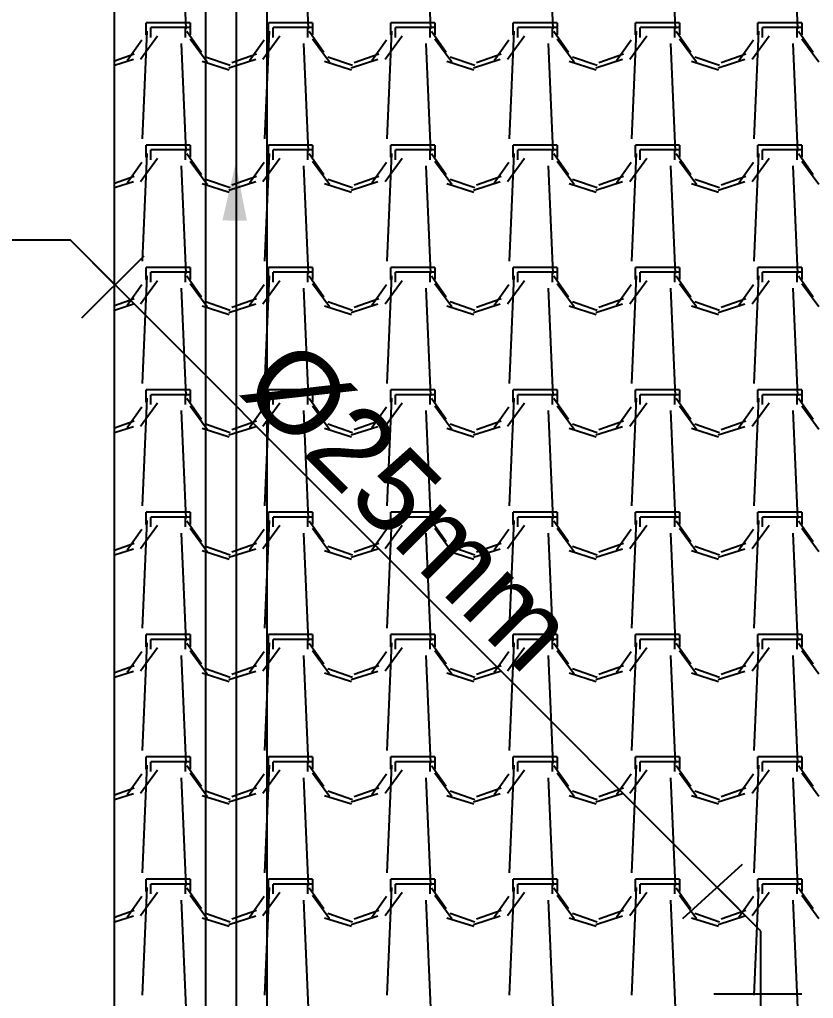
# Model space of a CAD drawing. Header units: millimetres. Extents: x 3923 to 4007, y 744 to 863.
# Drawn here: x 3932.174 to 3933.809, y 847.816 to 849.832 of the extents above; entities that cross this region are included whole.
import ezdxf
from ezdxf.enums import TextEntityAlignment as Align

# ---------------------------------------------------------------- set-up
doc = ezdxf.new("R2010")
doc.units = ezdxf.units.MM
for name, color, linetype in [('-HIDRO', 8, 'Continuous'), ('AF', 5, 'Continuous'), ('CONEXÃO_HIDRÁULICA', 2, 'Continuous'), ('Esgoto', 5, 'Continuous'), ('TEXTO', 3, 'Continuous'), ('TigreCad', 3, 'Continuous'), ('TUBULAÇÃO_ESGOTO', 5, 'Continuous')]:
    doc.layers.add(name, color=color, linetype=linetype)
doc.styles.get("Standard").update_dxf_attribs({"font": 'arial.ttf'})

msp = doc.modelspace()

# ---------------------------------------------------------------- linework, layer by layer
at = {"layer": '-HIDRO', "linetype": 'Continuous'}
for p, q in [((3932.5063, 850.0346), (3932.5163, 849.8128)), ((3932.7583, 850.0346), (3932.7683, 849.8128)), ((3933.0103, 850.0346), (3933.0203, 849.8128)), ((3933.2623, 850.0346), (3933.2723, 849.8128)), ((3933.5143, 850.0346), (3933.5243, 849.8128)), ((3933.7663, 850.0346), (3933.7764, 849.8128)), ((3932.5148, 849.8256), (3932.4342, 849.8256)), ((3932.4342, 849.8004), (3932.4342, 849.8256)), ((3932.5148, 849.8155), (3932.4442, 849.8155)), ((3932.4442, 849.7953), (3932.4442, 849.8155)), ((3932.5249, 849.8256), (3932.5148, 849.8256)), ((3932.5148, 849.8155), (3932.5148, 849.7953)), ((3932.5249, 849.8155), (3932.5148, 849.8155)), ((3932.5249, 849.8256), (3932.5249, 849.8004)), ((3932.7668, 849.8256), (3932.6862, 849.8256)), ((3932.6862, 849.8004), (3932.6862, 849.8256)), ((3932.7668, 849.8155), (3932.6962, 849.8155)), ((3932.6962, 849.7953), (3932.6962, 849.8155)), ((3932.7769, 849.8256), (3932.7668, 849.8256)), ((3932.7668, 849.8155), (3932.7668, 849.7953)), ((3932.7769, 849.8155), (3932.7668, 849.8155)), ((3932.7769, 849.8256), (3932.7769, 849.8004)), ((3933.0188, 849.8256), (3932.9382, 849.8256)), ((3932.9382, 849.8004), (3932.9382, 849.8256)), ((3933.0188, 849.8155), (3932.9482, 849.8155)), ((3932.9482, 849.7953), (3932.9482, 849.8155)), ((3933.0289, 849.8256), (3933.0188, 849.8256)), ((3933.0188, 849.8155), (3933.0188, 849.7953)), ((3933.0289, 849.8155), (3933.0188, 849.8155)), ((3933.0289, 849.8256), (3933.0289, 849.8004)), ((3933.2708, 849.8256), (3933.1902, 849.8256)), ((3933.1902, 849.8004), (3933.1902, 849.8256)), ((3933.2708, 849.8155), (3933.2002, 849.8155)), ((3933.2002, 849.7953), (3933.2002, 849.8155)), ((3933.2809, 849.8256), (3933.2708, 849.8256)), ((3933.2708, 849.8155), (3933.2708, 849.7953)), ((3933.2809, 849.8155), (3933.2708, 849.8155)), ((3933.2809, 849.8256), (3933.2809, 849.8004)), ((3933.5228, 849.8256), (3933.4422, 849.8256)), ((3933.4422, 849.8004), (3933.4422, 849.8256)), ((3933.5228, 849.8155), (3933.4522, 849.8155)), ((3933.4522, 849.7953), (3933.4522, 849.8155)), ((3933.5329, 849.8256), (3933.5228, 849.8256)), ((3933.5228, 849.8155), (3933.5228, 849.7953)), ((3933.5329, 849.8155), (3933.5228, 849.8155)), ((3933.5329, 849.8256), (3933.5329, 849.8004)), ((3933.7748, 849.8256), (3933.6942, 849.8256)), ((3933.6942, 849.8004), (3933.6942, 849.8256)), ((3933.7748, 849.8155), (3933.7042, 849.8155)), ((3933.7042, 849.7953), (3933.7042, 849.8155)), ((3933.7849, 849.8256), (3933.7748, 849.8256)), ((3933.7748, 849.8155), (3933.7748, 849.7953)), ((3933.7849, 849.8155), (3933.7748, 849.8155)), ((3933.7849, 849.8256), (3933.7849, 849.8004)), ((3932.4224, 849.7507), (3932.4577, 849.7986)), ((3932.4358, 849.8083), (3932.4258, 849.5866)), ((3932.5179, 849.808), (3932.5481, 849.7652)), ((3932.5248, 849.7926), (3932.5601, 849.7448)), ((3932.6744, 849.7507), (3932.7097, 849.7986)), ((3932.6878, 849.8083), (3932.6778, 849.5866)), ((3932.7699, 849.808), (3932.8001, 849.7652)), ((3932.7768, 849.7926), (3932.8121, 849.7448)), ((3932.9264, 849.7507), (3932.9617, 849.7986)), ((3932.9399, 849.8083), (3932.9298, 849.5865)), ((3933.0219, 849.808), (3933.0521, 849.7652)), ((3933.0288, 849.7926), (3933.0641, 849.7448)), ((3933.1784, 849.7507), (3933.2137, 849.7986)), ((3933.1919, 849.8083), (3933.1818, 849.5865)), ((3933.2739, 849.808), (3933.3041, 849.7652)), ((3933.2808, 849.7926), (3933.3161, 849.7448)), ((3933.4304, 849.7507), (3933.4656, 849.7986)), ((3933.4439, 849.8083), (3933.4338, 849.5865)), ((3933.5259, 849.808), (3933.5562, 849.7652)), ((3933.5328, 849.7926), (3933.5681, 849.7448)), ((3933.6824, 849.7507), (3933.7176, 849.7986)), ((3933.6959, 849.8083), (3933.6858, 849.5865)), ((3933.7779, 849.808), (3933.8082, 849.7652)), ((3933.7848, 849.7926), (3933.8201, 849.7448)), ((3932.395, 849.7477), (3932.4252, 849.7905)), ((3932.5063, 849.7826), (3932.5163, 849.5608)), ((3932.647, 849.7477), (3932.6773, 849.7905)), ((3932.7583, 849.7826), (3932.7683, 849.5608)), ((3932.899, 849.7477), (3932.9293, 849.7905)), ((3933.0103, 849.7826), (3933.0203, 849.5608)), ((3933.151, 849.7477), (3933.1813, 849.7905)), ((3933.2623, 849.7826), (3933.2723, 849.5608)), ((3933.403, 849.7477), (3933.4333, 849.7905)), ((3933.5143, 849.7826), (3933.5243, 849.5608)), ((3933.655, 849.7477), (3933.6853, 849.7905)), ((3933.7663, 849.7826), (3933.7764, 849.5608)), ((3932.3691, 849.7474), (3932.4095, 849.7615)), ((3932.5567, 849.7556), (3932.6071, 849.7379)), ((3932.6111, 849.7439), (3932.6615, 849.7615)), ((3932.8087, 849.7556), (3932.8591, 849.7379)), ((3932.8631, 849.7439), (3932.9135, 849.7615)), ((3933.0607, 849.7556), (3933.1111, 849.7379)), ((3933.1151, 849.7439), (3933.1655, 849.7615)), ((3933.3127, 849.7556), (3933.3631, 849.7379)), ((3933.3671, 849.7439), (3933.4175, 849.7615)), ((3933.5647, 849.7556), (3933.6151, 849.7379)), ((3933.6191, 849.7439), (3933.6695, 849.7615)), ((3932.3691, 849.7379), (3932.4079, 849.7503)), ((3932.5497, 849.7463), (3932.6051, 849.7287)), ((3932.6045, 849.7326), (3932.6599, 849.7503)), ((3932.8017, 849.7463), (3932.8571, 849.7287)), ((3932.8565, 849.7326), (3932.9119, 849.7503)), ((3933.0537, 849.7463), (3933.1091, 849.7287)), ((3933.1085, 849.7326), (3933.1639, 849.7503)), ((3933.3057, 849.7463), (3933.3611, 849.7287)), ((3933.3605, 849.7326), (3933.4159, 849.7503)), ((3933.5577, 849.7463), (3933.6131, 849.7287)), ((3933.6125, 849.7326), (3933.6679, 849.7503)), ((3932.5148, 849.5736), (3932.4342, 849.5736)), ((3932.4342, 849.5484), (3932.4342, 849.5736)), ((3932.5249, 849.5736), (3932.5148, 849.5736)), ((3932.5249, 849.5736), (3932.5249, 849.5484)), ((3932.7668, 849.5736), (3932.6862, 849.5736)), ((3932.6862, 849.5484), (3932.6862, 849.5736)), ((3932.7769, 849.5736), (3932.7668, 849.5736)), ((3932.7769, 849.5736), (3932.7769, 849.5484)), ((3933.0188, 849.5736), (3932.9382, 849.5736)), ((3932.9382, 849.5484), (3932.9382, 849.5736)), ((3933.0289, 849.5736), (3933.0188, 849.5736)), ((3933.0289, 849.5736), (3933.0289, 849.5484)), ((3933.2708, 849.5736), (3933.1902, 849.5736)), ((3933.1902, 849.5484), (3933.1902, 849.5736)), ((3933.2809, 849.5736), (3933.2708, 849.5736)), ((3933.2809, 849.5736), (3933.2809, 849.5484)), ((3933.5228, 849.5736), (3933.4422, 849.5736)), ((3933.4422, 849.5484), (3933.4422, 849.5736)), ((3933.5329, 849.5736), (3933.5228, 849.5736)), ((3933.5329, 849.5736), (3933.5329, 849.5484)), ((3933.7748, 849.5736), (3933.6942, 849.5736)), ((3933.6942, 849.5484), (3933.6942, 849.5736)), ((3933.7849, 849.5736), (3933.7748, 849.5736)), ((3933.7849, 849.5736), (3933.7849, 849.5484)), ((3932.4358, 849.5563), (3932.4258, 849.3346)), ((3932.5148, 849.5635), (3932.4442, 849.5635)), ((3932.4442, 849.5433), (3932.4442, 849.5635)), ((3932.5148, 849.5635), (3932.5148, 849.5433)), ((3932.5249, 849.5635), (3932.5148, 849.5635)), ((3932.5179, 849.556), (3932.5481, 849.5132)), ((3932.6878, 849.5563), (3932.6778, 849.3346)), ((3932.7668, 849.5635), (3932.6962, 849.5635)), ((3932.6962, 849.5433), (3932.6962, 849.5635)), ((3932.7668, 849.5635), (3932.7668, 849.5433)), ((3932.7769, 849.5635), (3932.7668, 849.5635)), ((3932.7699, 849.556), (3932.8001, 849.5132)), ((3932.9399, 849.5563), (3932.9298, 849.3345)), ((3933.0188, 849.5635), (3932.9482, 849.5635)), ((3932.9482, 849.5433), (3932.9482, 849.5635)), ((3933.0188, 849.5635), (3933.0188, 849.5433)), ((3933.0289, 849.5635), (3933.0188, 849.5635)), ((3933.0219, 849.556), (3933.0521, 849.5132)), ((3933.1919, 849.5563), (3933.1818, 849.3345)), ((3933.2708, 849.5635), (3933.2002, 849.5635)), ((3933.2002, 849.5433), (3933.2002, 849.5635)), ((3933.2708, 849.5635), (3933.2708, 849.5433)), ((3933.2809, 849.5635), (3933.2708, 849.5635)), ((3933.2739, 849.556), (3933.3041, 849.5132)), ((3933.4439, 849.5563), (3933.4338, 849.3345)), ((3933.5228, 849.5635), (3933.4522, 849.5635)), ((3933.4522, 849.5433), (3933.4522, 849.5635)), ((3933.5228, 849.5635), (3933.5228, 849.5433)), ((3933.5329, 849.5635), (3933.5228, 849.5635)), ((3933.5259, 849.556), (3933.5561, 849.5132)), ((3933.6959, 849.5563), (3933.6858, 849.3345)), ((3933.7748, 849.5635), (3933.7042, 849.5635)), ((3933.7042, 849.5433), (3933.7042, 849.5635)), ((3933.7748, 849.5635), (3933.7748, 849.5433)), ((3933.7849, 849.5635), (3933.7748, 849.5635)), ((3933.7779, 849.556), (3933.8082, 849.5132)), ((3932.395, 849.4957), (3932.4253, 849.5385)), ((3932.4224, 849.4987), (3932.4577, 849.5466)), ((3932.5063, 849.5306), (3932.5163, 849.3088)), ((3932.5248, 849.5406), (3932.5601, 849.4928)), ((3932.647, 849.4957), (3932.6773, 849.5385)), ((3932.6744, 849.4987), (3932.7097, 849.5466)), ((3932.7583, 849.5306), (3932.7683, 849.3088)), ((3932.7768, 849.5406), (3932.8121, 849.4928)), ((3932.899, 849.4957), (3932.9293, 849.5385)), ((3932.9264, 849.4987), (3932.9617, 849.5466)), ((3933.0103, 849.5306), (3933.0203, 849.3088)), ((3933.0288, 849.5406), (3933.0641, 849.4928)), ((3933.151, 849.4957), (3933.1813, 849.5385)), ((3933.1784, 849.4987), (3933.2136, 849.5466)), ((3933.2623, 849.5306), (3933.2723, 849.3088)), ((3933.2808, 849.5406), (3933.3161, 849.4928)), ((3933.403, 849.4957), (3933.4333, 849.5385)), ((3933.4304, 849.4987), (3933.4656, 849.5466)), ((3933.5143, 849.5306), (3933.5243, 849.3088)), ((3933.5328, 849.5406), (3933.5681, 849.4928)), ((3933.655, 849.4957), (3933.6853, 849.5386)), ((3933.6824, 849.4987), (3933.7176, 849.5466)), ((3933.7663, 849.5306), (3933.7764, 849.3088)), ((3933.7848, 849.5406), (3933.8201, 849.4928)), ((3932.3691, 849.4954), (3932.4095, 849.5095)), ((3932.3691, 849.4859), (3932.4079, 849.4983)), ((3932.5497, 849.4943), (3932.6051, 849.4767)), ((3932.5567, 849.5036), (3932.6071, 849.4859)), ((3932.6045, 849.4806), (3932.6599, 849.4983)), ((3932.6111, 849.4919), (3932.6615, 849.5095)), ((3932.8017, 849.4943), (3932.8571, 849.4767)), ((3932.8087, 849.5036), (3932.8591, 849.4859)), ((3932.8565, 849.4806), (3932.9119, 849.4983)), ((3932.8631, 849.4919), (3932.9135, 849.5095)), ((3933.0537, 849.4943), (3933.1091, 849.4767)), ((3933.0607, 849.5036), (3933.1111, 849.4859)), ((3933.1085, 849.4806), (3933.1639, 849.4983)), ((3933.1151, 849.4919), (3933.1655, 849.5095)), ((3933.3057, 849.4943), (3933.3611, 849.4767)), ((3933.3127, 849.5036), (3933.3631, 849.4859)), ((3933.3605, 849.4806), (3933.4159, 849.4983)), ((3933.3671, 849.4919), (3933.4175, 849.5095)), ((3933.5577, 849.4943), (3933.6131, 849.4767)), ((3933.5647, 849.5036), (3933.6151, 849.4859)), ((3933.6125, 849.4806), (3933.6679, 849.4983)), ((3933.6191, 849.4919), (3933.6695, 849.5095)), ((3932.5148, 849.3216), (3932.4342, 849.3216)), ((3932.4342, 849.2964), (3932.4342, 849.3216)), ((3932.5148, 849.3115), (3932.4442, 849.3115)), ((3932.4442, 849.2913), (3932.4442, 849.3115)), ((3932.5249, 849.3216), (3932.5148, 849.3216)), ((3932.5148, 849.3115), (3932.5148, 849.2913)), ((3932.5249, 849.3115), (3932.5148, 849.3115)), ((3932.5249, 849.3216), (3932.5249, 849.2964)), ((3932.7668, 849.3216), (3932.6862, 849.3216)), ((3932.6862, 849.2964), (3932.6862, 849.3216)), ((3932.7668, 849.3115), (3932.6962, 849.3115)), ((3932.6962, 849.2913), (3932.6962, 849.3115)), ((3932.7769, 849.3216), (3932.7668, 849.3216)), ((3932.7668, 849.3115), (3932.7668, 849.2913)), ((3932.7769, 849.3115), (3932.7668, 849.3115)), ((3932.7769, 849.3216), (3932.7769, 849.2964)), ((3933.0188, 849.3216), (3932.9382, 849.3216)), ((3932.9382, 849.2964), (3932.9382, 849.3216)), ((3933.0188, 849.3115), (3932.9482, 849.3115)), ((3932.9482, 849.2913), (3932.9482, 849.3115)), ((3933.0289, 849.3216), (3933.0188, 849.3216)), ((3933.0188, 849.3115), (3933.0188, 849.2913)), ((3933.0289, 849.3115), (3933.0188, 849.3115)), ((3933.0289, 849.3216), (3933.0289, 849.2964)), ((3933.2708, 849.3216), (3933.1902, 849.3216)), ((3933.1902, 849.2964), (3933.1902, 849.3216)), ((3933.2708, 849.3115), (3933.2002, 849.3115)), ((3933.2002, 849.2913), (3933.2002, 849.3115)), ((3933.2809, 849.3216), (3933.2708, 849.3216)), ((3933.2708, 849.3115), (3933.2708, 849.2913)), ((3933.2809, 849.3115), (3933.2708, 849.3115)), ((3933.2809, 849.3216), (3933.2809, 849.2964)), ((3933.5228, 849.3216), (3933.4422, 849.3216)), ((3933.4422, 849.2964), (3933.4422, 849.3216)), ((3933.5228, 849.3115), (3933.4522, 849.3115)), ((3933.4522, 849.2913), (3933.4522, 849.3115)), ((3933.5329, 849.3216), (3933.5228, 849.3216)), ((3933.5228, 849.3115), (3933.5228, 849.2913)), ((3933.5329, 849.3115), (3933.5228, 849.3115)), ((3933.5329, 849.3216), (3933.5329, 849.2964)), ((3933.7748, 849.3216), (3933.6942, 849.3216)), ((3933.6942, 849.2964), (3933.6942, 849.3216)), ((3933.7748, 849.3115), (3933.7042, 849.3115)), ((3933.7042, 849.2913), (3933.7042, 849.3115)), ((3933.7849, 849.3216), (3933.7748, 849.3216)), ((3933.7748, 849.3115), (3933.7748, 849.2913)), ((3933.7849, 849.3115), (3933.7748, 849.3115)), ((3933.7849, 849.3216), (3933.7849, 849.2964)), ((3932.4224, 849.2467), (3932.4577, 849.2946)), ((3932.4358, 849.3043), (3932.4258, 849.0826)), ((3932.5179, 849.304), (3932.5481, 849.2612)), ((3932.5248, 849.2886), (3932.5601, 849.2408)), ((3932.6744, 849.2467), (3932.7097, 849.2946)), ((3932.6878, 849.3043), (3932.6778, 849.0826)), ((3932.7699, 849.304), (3932.8001, 849.2612)), ((3932.7768, 849.2886), (3932.8121, 849.2408)), ((3932.9264, 849.2467), (3932.9616, 849.2946)), ((3932.9399, 849.3043), (3932.9298, 849.0825)), ((3933.0219, 849.304), (3933.0521, 849.2612)), ((3933.0288, 849.2886), (3933.0641, 849.2408)), ((3933.1784, 849.2467), (3933.2136, 849.2946)), ((3933.1919, 849.3043), (3933.1818, 849.0825)), ((3933.2739, 849.304), (3933.3041, 849.2612)), ((3933.2808, 849.2886), (3933.3161, 849.2408)), ((3933.4304, 849.2467), (3933.4656, 849.2946)), ((3933.4439, 849.3043), (3933.4338, 849.0825)), ((3933.5259, 849.304), (3933.5561, 849.2612)), ((3933.5328, 849.2886), (3933.5681, 849.2408)), ((3933.6824, 849.2467), (3933.7176, 849.2946)), ((3933.6959, 849.3043), (3933.6858, 849.0825)), ((3933.7779, 849.304), (3933.8081, 849.2612)), ((3933.7848, 849.2886), (3933.8201, 849.2408)), ((3932.395, 849.2437), (3932.4253, 849.2865)), ((3932.5063, 849.2786), (3932.5163, 849.0568)), ((3932.647, 849.2437), (3932.6773, 849.2865)), ((3932.7583, 849.2786), (3932.7683, 849.0568)), ((3932.899, 849.2437), (3932.9293, 849.2865)), ((3933.0103, 849.2786), (3933.0203, 849.0568)), ((3933.151, 849.2437), (3933.1813, 849.2865)), ((3933.2623, 849.2786), (3933.2723, 849.0568)), ((3933.403, 849.2437), (3933.4333, 849.2866)), ((3933.5143, 849.2786), (3933.5243, 849.0568)), ((3933.655, 849.2437), (3933.6853, 849.2866)), ((3933.7663, 849.2786), (3933.7764, 849.0568)), ((3932.3691, 849.2434), (3932.4095, 849.2575)), ((3932.5567, 849.2516), (3932.6071, 849.2339)), ((3932.6111, 849.2399), (3932.6615, 849.2575)), ((3932.8087, 849.2516), (3932.8591, 849.2339)), ((3932.8631, 849.2399), (3932.9135, 849.2575)), ((3933.0607, 849.2516), (3933.1111, 849.2339)), ((3933.1151, 849.2399), (3933.1655, 849.2575)), ((3933.3127, 849.2516), (3933.3631, 849.2339)), ((3933.3671, 849.2399), (3933.4175, 849.2575)), ((3933.5647, 849.2516), (3933.6151, 849.2339)), ((3933.6191, 849.2399), (3933.6695, 849.2575)), ((3932.3691, 849.2339), (3932.4079, 849.2463)), ((3932.5497, 849.2423), (3932.6051, 849.2247)), ((3932.6045, 849.2286), (3932.6599, 849.2463)), ((3932.8017, 849.2423), (3932.8571, 849.2247)), ((3932.8565, 849.2286), (3932.9119, 849.2463)), ((3933.0537, 849.2423), (3933.1091, 849.2247)), ((3933.1085, 849.2286), (3933.1639, 849.2463)), ((3933.3057, 849.2423), (3933.3611, 849.2247)), ((3933.3605, 849.2286), (3933.4159, 849.2463)), ((3933.5577, 849.2423), (3933.6131, 849.2247)), ((3933.6125, 849.2286), (3933.6679, 849.2463)), ((3932.5148, 849.0696), (3932.4342, 849.0696)), ((3932.4342, 849.0444), (3932.4342, 849.0696)), ((3932.5249, 849.0696), (3932.5148, 849.0696)), ((3932.5249, 849.0696), (3932.5249, 849.0444)), ((3932.7668, 849.0696), (3932.6862, 849.0696)), ((3932.6862, 849.0444), (3932.6862, 849.0696)), ((3932.7769, 849.0696), (3932.7668, 849.0696)), ((3932.7769, 849.0696), (3932.7769, 849.0444)), ((3933.0188, 849.0696), (3932.9382, 849.0696)), ((3932.9382, 849.0444), (3932.9382, 849.0696)), ((3933.0289, 849.0696), (3933.0188, 849.0696)), ((3933.0289, 849.0696), (3933.0289, 849.0444)), ((3933.2708, 849.0696), (3933.1902, 849.0696)), ((3933.1902, 849.0444), (3933.1902, 849.0696)), ((3933.2809, 849.0696), (3933.2708, 849.0696)), ((3933.2809, 849.0696), (3933.2809, 849.0444)), ((3933.5228, 849.0696), (3933.4422, 849.0696)), ((3933.4422, 849.0444), (3933.4422, 849.0696)), ((3933.5329, 849.0696), (3933.5228, 849.0696)), ((3933.5329, 849.0696), (3933.5329, 849.0444)), ((3933.7748, 849.0696), (3933.6942, 849.0696)), ((3933.6942, 849.0444), (3933.6942, 849.0696)), ((3933.7849, 849.0696), (3933.7748, 849.0696)), ((3933.7849, 849.0696), (3933.7849, 849.0444)), ((3932.4358, 849.0523), (3932.4258, 848.8306)), ((3932.5148, 849.0595), (3932.4442, 849.0595)), ((3932.4442, 849.0393), (3932.4442, 849.0595)), ((3932.5148, 849.0595), (3932.5148, 849.0393)), ((3932.5249, 849.0595), (3932.5148, 849.0595)), ((3932.5179, 849.052), (3932.5481, 849.0092)), ((3932.6878, 849.0523), (3932.6778, 848.8306)), ((3932.7668, 849.0595), (3932.6962, 849.0595)), ((3932.6962, 849.0393), (3932.6962, 849.0595)), ((3932.7668, 849.0595), (3932.7668, 849.0393)), ((3932.7769, 849.0595), (3932.7668, 849.0595)), ((3932.7699, 849.052), (3932.8001, 849.0092)), ((3932.9399, 849.0523), (3932.9298, 848.8305)), ((3933.0188, 849.0595), (3932.9482, 849.0595)), ((3932.9482, 849.0393), (3932.9482, 849.0595)), ((3933.0188, 849.0595), (3933.0188, 849.0393)), ((3933.0289, 849.0595), (3933.0188, 849.0595)), ((3933.0219, 849.052), (3933.0521, 849.0092)), ((3933.1919, 849.0523), (3933.1818, 848.8305)), ((3933.2708, 849.0595), (3933.2002, 849.0595)), ((3933.2002, 849.0393), (3933.2002, 849.0595)), ((3933.2708, 849.0595), (3933.2708, 849.0393)), ((3933.2809, 849.0595), (3933.2708, 849.0595)), ((3933.2739, 849.052), (3933.3041, 849.0092)), ((3933.4439, 849.0523), (3933.4338, 848.8305)), ((3933.5228, 849.0595), (3933.4522, 849.0595)), ((3933.4522, 849.0393), (3933.4522, 849.0595)), ((3933.5228, 849.0595), (3933.5228, 849.0393)), ((3933.5329, 849.0595), (3933.5228, 849.0595)), ((3933.5259, 849.052), (3933.5561, 849.0092)), ((3933.6959, 849.0523), (3933.6858, 848.8305)), ((3933.7748, 849.0595), (3933.7042, 849.0595)), ((3933.7042, 849.0393), (3933.7042, 849.0595)), ((3933.7748, 849.0595), (3933.7748, 849.0393)), ((3933.7849, 849.0595), (3933.7748, 849.0595)), ((3933.7779, 849.052), (3933.8081, 849.0092)), ((3932.395, 848.9917), (3932.4253, 849.0345)), ((3932.4224, 848.9947), (3932.4577, 849.0426)), ((3932.5063, 849.0266), (3932.5163, 848.8048)), ((3932.5248, 849.0366), (3932.5601, 848.9888)), ((3932.647, 848.9917), (3932.6773, 849.0345)), ((3932.6744, 848.9947), (3932.7096, 849.0426)), ((3932.7583, 849.0266), (3932.7683, 848.8048)), ((3932.7768, 849.0366), (3932.8121, 848.9888)), ((3932.899, 848.9917), (3932.9293, 849.0345)), ((3932.9264, 848.9947), (3932.9616, 849.0426)), ((3933.0103, 849.0266), (3933.0203, 848.8048)), ((3933.0288, 849.0366), (3933.0641, 848.9888)), ((3933.151, 848.9917), (3933.1813, 849.0345)), ((3933.1784, 848.9947), (3933.2136, 849.0426)), ((3933.2623, 849.0266), (3933.2723, 848.8048)), ((3933.2808, 849.0366), (3933.3161, 848.9888)), ((3933.403, 848.9917), (3933.4333, 849.0346)), ((3933.4304, 848.9947), (3933.4656, 849.0426)), ((3933.5143, 849.0266), (3933.5243, 848.8048)), ((3933.5328, 849.0366), (3933.5681, 848.9888)), ((3933.655, 848.9917), (3933.6853, 849.0346)), ((3933.6824, 848.9947), (3933.7176, 849.0426)), ((3933.7663, 849.0266), (3933.7764, 848.8048)), ((3933.7848, 849.0366), (3933.8201, 848.9888)), ((3932.3691, 848.9914), (3932.4095, 849.0055)), ((3932.3691, 848.9819), (3932.4079, 848.9943)), ((3932.5497, 848.9903), (3932.6051, 848.9727)), ((3932.5567, 848.9996), (3932.6071, 848.9819)), ((3932.6045, 848.9766), (3932.6599, 848.9943)), ((3932.6111, 848.9879), (3932.6615, 849.0055)), ((3932.8017, 848.9903), (3932.8571, 848.9727)), ((3932.8087, 848.9996), (3932.8591, 848.9819)), ((3932.8565, 848.9766), (3932.9119, 848.9943)), ((3932.8631, 848.9879), (3932.9135, 849.0055)), ((3933.0537, 848.9903), (3933.1091, 848.9727)), ((3933.0607, 848.9996), (3933.1111, 848.9819)), ((3933.1085, 848.9766), (3933.1639, 848.9943)), ((3933.1151, 848.9879), (3933.1655, 849.0055)), ((3933.3057, 848.9903), (3933.3611, 848.9727)), ((3933.3127, 848.9996), (3933.3631, 848.9819)), ((3933.3605, 848.9766), (3933.4159, 848.9943)), ((3933.3671, 848.9879), (3933.4175, 849.0055)), ((3933.5577, 848.9903), (3933.6131, 848.9727)), ((3933.5647, 848.9996), (3933.6151, 848.9819)), ((3933.6125, 848.9766), (3933.6679, 848.9943)), ((3933.6191, 848.9879), (3933.6695, 849.0055)), ((3932.5148, 848.8176), (3932.4342, 848.8176)), ((3932.4342, 848.7924), (3932.4342, 848.8176)), ((3932.5148, 848.8075), (3932.4442, 848.8075)), ((3932.4442, 848.7873), (3932.4442, 848.8075)), ((3932.5249, 848.8176), (3932.5148, 848.8176)), ((3932.5148, 848.8075), (3932.5148, 848.7873)), ((3932.5249, 848.8075), (3932.5148, 848.8075)), ((3932.5249, 848.8176), (3932.5249, 848.7924)), ((3932.7668, 848.8176), (3932.6862, 848.8176)), ((3932.6862, 848.7924), (3932.6862, 848.8176)), ((3932.7668, 848.8075), (3932.6962, 848.8075)), ((3932.6962, 848.7873), (3932.6962, 848.8075)), ((3932.7769, 848.8176), (3932.7668, 848.8176)), ((3932.7668, 848.8075), (3932.7668, 848.7873)), ((3932.7769, 848.8075), (3932.7668, 848.8075)), ((3932.7769, 848.8176), (3932.7769, 848.7924)), ((3933.0188, 848.8176), (3932.9382, 848.8176)), ((3932.9382, 848.7924), (3932.9382, 848.8176)), ((3933.0188, 848.8075), (3932.9482, 848.8075)), ((3932.9482, 848.7873), (3932.9482, 848.8075)), ((3933.0289, 848.8176), (3933.0188, 848.8176)), ((3933.0188, 848.8075), (3933.0188, 848.7873)), ((3933.0289, 848.8075), (3933.0188, 848.8075)), ((3933.0289, 848.8176), (3933.0289, 848.7924)), ((3933.2708, 848.8176), (3933.1902, 848.8176)), ((3933.1902, 848.7924), (3933.1902, 848.8176)), ((3933.2708, 848.8075), (3933.2002, 848.8075)), ((3933.2002, 848.7873), (3933.2002, 848.8075)), ((3933.2809, 848.8176), (3933.2708, 848.8176)), ((3933.2708, 848.8075), (3933.2708, 848.7873)), ((3933.2809, 848.8075), (3933.2708, 848.8075)), ((3933.2809, 848.8176), (3933.2809, 848.7924)), ((3933.5228, 848.8176), (3933.4422, 848.8176)), ((3933.4422, 848.7924), (3933.4422, 848.8176)), ((3933.5228, 848.8075), (3933.4522, 848.8075)), ((3933.4522, 848.7873), (3933.4522, 848.8075)), ((3933.5329, 848.8176), (3933.5228, 848.8176)), ((3933.5228, 848.8075), (3933.5228, 848.7873)), ((3933.5329, 848.8075), (3933.5228, 848.8075)), ((3933.5329, 848.8176), (3933.5329, 848.7924)), ((3933.7748, 848.8176), (3933.6942, 848.8176)), ((3933.6942, 848.7924), (3933.6942, 848.8176)), ((3933.7748, 848.8075), (3933.7042, 848.8075)), ((3933.7042, 848.7873), (3933.7042, 848.8075)), ((3933.7849, 848.8176), (3933.7748, 848.8176)), ((3933.7748, 848.8075), (3933.7748, 848.7873)), ((3933.7849, 848.8075), (3933.7748, 848.8075)), ((3933.7849, 848.8176), (3933.7849, 848.7924)), ((3932.4224, 848.7427), (3932.4576, 848.7906)), ((3932.4358, 848.8003), (3932.4258, 848.5786)), ((3932.5179, 848.8), (3932.5481, 848.7572)), ((3932.5248, 848.7846), (3932.5601, 848.7368)), ((3932.6744, 848.7427), (3932.7096, 848.7906)), ((3932.6878, 848.8003), (3932.6778, 848.5786)), ((3932.7699, 848.8), (3932.8001, 848.7572)), ((3932.7768, 848.7846), (3932.8121, 848.7368)), ((3932.9264, 848.7427), (3932.9616, 848.7906)), ((3932.9399, 848.8003), (3932.9298, 848.5785)), ((3933.0219, 848.8), (3933.0521, 848.7572)), ((3933.0288, 848.7846), (3933.0641, 848.7368)), ((3933.1784, 848.7427), (3933.2136, 848.7906)), ((3933.1919, 848.8003), (3933.1818, 848.5785)), ((3933.2739, 848.8), (3933.3041, 848.7572)), ((3933.2808, 848.7846), (3933.3161, 848.7368)), ((3933.4304, 848.7427), (3933.4656, 848.7906)), ((3933.4439, 848.8003), (3933.4338, 848.5785)), ((3933.5259, 848.8), (3933.5561, 848.7572)), ((3933.5328, 848.7846), (3933.5681, 848.7368)), ((3933.6824, 848.7427), (3933.7176, 848.7906)), ((3933.6959, 848.8003), (3933.6858, 848.5785)), ((3933.7779, 848.8), (3933.8081, 848.7572)), ((3933.7848, 848.7846), (3933.8201, 848.7368)), ((3932.395, 848.7397), (3932.4253, 848.7825)), ((3932.5063, 848.7746), (3932.5163, 848.5528)), ((3932.647, 848.7397), (3932.6773, 848.7825)), ((3932.7583, 848.7746), (3932.7683, 848.5528)), ((3932.899, 848.7397), (3932.9293, 848.7825)), ((3933.0103, 848.7746), (3933.0203, 848.5528)), ((3933.151, 848.7397), (3933.1813, 848.7826)), ((3933.2623, 848.7746), (3933.2723, 848.5528)), ((3933.403, 848.7397), (3933.4333, 848.7826)), ((3933.5143, 848.7746), (3933.5243, 848.5528)), ((3933.655, 848.7397), (3933.6853, 848.7826)), ((3933.7663, 848.7746), (3933.7764, 848.5528)), ((3932.3691, 848.7394), (3932.4095, 848.7535)), ((3932.5567, 848.7476), (3932.6071, 848.7299)), ((3932.6111, 848.7359), (3932.6615, 848.7535)), ((3932.8087, 848.7476), (3932.8591, 848.7299)), ((3932.8631, 848.7359), (3932.9135, 848.7535)), ((3933.0607, 848.7476), (3933.1111, 848.7299)), ((3933.1151, 848.7359), (3933.1655, 848.7535)), ((3933.3127, 848.7476), (3933.3631, 848.7299)), ((3933.3671, 848.7359), (3933.4175, 848.7535)), ((3933.5647, 848.7476), (3933.6151, 848.7299)), ((3933.6191, 848.7359), (3933.6695, 848.7535)), ((3932.3691, 848.7299), (3932.4079, 848.7423)), ((3932.5497, 848.7383), (3932.6051, 848.7207)), ((3932.6045, 848.7246), (3932.6599, 848.7423)), ((3932.8017, 848.7383), (3932.8571, 848.7207)), ((3932.8565, 848.7246), (3932.9119, 848.7423)), ((3933.0537, 848.7383), (3933.1091, 848.7207)), ((3933.1085, 848.7246), (3933.1639, 848.7423)), ((3933.3057, 848.7383), (3933.3611, 848.7207)), ((3933.3605, 848.7246), (3933.4159, 848.7423)), ((3933.5577, 848.7383), (3933.6131, 848.7207)), ((3933.6125, 848.7246), (3933.6679, 848.7423)), ((3932.5148, 848.5656), (3932.4342, 848.5656)), ((3932.4342, 848.5404), (3932.4342, 848.5656)), ((3932.5249, 848.5656), (3932.5148, 848.5656)), ((3932.5249, 848.5656), (3932.5249, 848.5404)), ((3932.7668, 848.5656), (3932.6862, 848.5656)), ((3932.6862, 848.5404), (3932.6862, 848.5656)), ((3932.7769, 848.5656), (3932.7668, 848.5656)), ((3932.7769, 848.5656), (3932.7769, 848.5404)), ((3933.0188, 848.5656), (3932.9382, 848.5656)), ((3932.9382, 848.5404), (3932.9382, 848.5656)), ((3933.0289, 848.5656), (3933.0188, 848.5656)), ((3933.0289, 848.5656), (3933.0289, 848.5404)), ((3933.2708, 848.5656), (3933.1902, 848.5656)), ((3933.1902, 848.5404), (3933.1902, 848.5656)), ((3933.2809, 848.5656), (3933.2708, 848.5656)), ((3933.2809, 848.5656), (3933.2809, 848.5404)), ((3933.5228, 848.5656), (3933.4422, 848.5656)), ((3933.4422, 848.5404), (3933.4422, 848.5656)), ((3933.5329, 848.5656), (3933.5228, 848.5656)), ((3933.5329, 848.5656), (3933.5329, 848.5404)), ((3933.7748, 848.5656), (3933.6942, 848.5656)), ((3933.6942, 848.5404), (3933.6942, 848.5656)), ((3933.7849, 848.5656), (3933.7748, 848.5656)), ((3933.7849, 848.5656), (3933.7849, 848.5404)), ((3932.4358, 848.5483), (3932.4258, 848.3266)), ((3932.5148, 848.5555), (3932.4442, 848.5555)), ((3932.4442, 848.5353), (3932.4442, 848.5555)), ((3932.5148, 848.5555), (3932.5148, 848.5353)), ((3932.5249, 848.5555), (3932.5148, 848.5555)), ((3932.5179, 848.548), (3932.5481, 848.5052)), ((3932.6878, 848.5483), (3932.6778, 848.3266)), ((3932.7668, 848.5555), (3932.6962, 848.5555)), ((3932.6962, 848.5353), (3932.6962, 848.5555)), ((3932.7668, 848.5555), (3932.7668, 848.5353)), ((3932.7769, 848.5555), (3932.7668, 848.5555)), ((3932.7699, 848.548), (3932.8001, 848.5052)), ((3932.9399, 848.5483), (3932.9298, 848.3265)), ((3933.0188, 848.5555), (3932.9482, 848.5555)), ((3932.9482, 848.5353), (3932.9482, 848.5555)), ((3933.0188, 848.5555), (3933.0188, 848.5353)), ((3933.0289, 848.5555), (3933.0188, 848.5555)), ((3933.0219, 848.548), (3933.0521, 848.5052)), ((3933.1919, 848.5483), (3933.1818, 848.3265)), ((3933.2708, 848.5555), (3933.2002, 848.5555)), ((3933.2002, 848.5353), (3933.2002, 848.5555)), ((3933.2708, 848.5555), (3933.2708, 848.5353)), ((3933.2809, 848.5555), (3933.2708, 848.5555)), ((3933.2739, 848.548), (3933.3041, 848.5052)), ((3933.4439, 848.5483), (3933.4338, 848.3265)), ((3933.5228, 848.5555), (3933.4522, 848.5555)), ((3933.4522, 848.5353), (3933.4522, 848.5555)), ((3933.5228, 848.5555), (3933.5228, 848.5353)), ((3933.5329, 848.5555), (3933.5228, 848.5555)), ((3933.5259, 848.548), (3933.5561, 848.5052)), ((3933.6959, 848.5483), (3933.6858, 848.3265)), ((3933.7748, 848.5555), (3933.7042, 848.5555)), ((3933.7042, 848.5353), (3933.7042, 848.5555)), ((3933.7748, 848.5555), (3933.7748, 848.5353)), ((3933.7849, 848.5555), (3933.7748, 848.5555)), ((3933.7779, 848.548), (3933.8081, 848.5052)), ((3932.395, 848.4877), (3932.4253, 848.5305)), ((3932.4224, 848.4907), (3932.4576, 848.5386)), ((3932.5063, 848.5226), (3932.5163, 848.3008)), ((3932.5248, 848.5326), (3932.5601, 848.4848)), ((3932.647, 848.4877), (3932.6773, 848.5305)), ((3932.6744, 848.4907), (3932.7096, 848.5386)), ((3932.7583, 848.5226), (3932.7683, 848.3008)), ((3932.7768, 848.5326), (3932.8121, 848.4848)), ((3932.899, 848.4877), (3932.9293, 848.5306)), ((3932.9264, 848.4907), (3932.9616, 848.5386)), ((3933.0103, 848.5226), (3933.0203, 848.3008)), ((3933.0288, 848.5326), (3933.0641, 848.4848)), ((3933.151, 848.4877), (3933.1813, 848.5306)), ((3933.1784, 848.4907), (3933.2136, 848.5386)), ((3933.2623, 848.5226), (3933.2723, 848.3008)), ((3933.2808, 848.5326), (3933.3161, 848.4848)), ((3933.403, 848.4877), (3933.4333, 848.5306)), ((3933.4304, 848.4907), (3933.4656, 848.5386)), ((3933.5143, 848.5226), (3933.5243, 848.3008)), ((3933.5328, 848.5326), (3933.5681, 848.4848)), ((3933.655, 848.4877), (3933.6853, 848.5306)), ((3933.6824, 848.4907), (3933.7176, 848.5386)), ((3933.7663, 848.5226), (3933.7764, 848.3008)), ((3933.7848, 848.5326), (3933.8201, 848.4848)), ((3932.3691, 848.4874), (3932.4095, 848.5015)), ((3932.3691, 848.4779), (3932.4079, 848.4903)), ((3932.5497, 848.4863), (3932.6051, 848.4687)), ((3932.5567, 848.4956), (3932.6071, 848.4779)), ((3932.6045, 848.4726), (3932.6599, 848.4903)), ((3932.6111, 848.4839), (3932.6615, 848.5015)), ((3932.8017, 848.4863), (3932.8571, 848.4687)), ((3932.8087, 848.4956), (3932.8591, 848.4779)), ((3932.8565, 848.4726), (3932.9119, 848.4903)), ((3932.8631, 848.4839), (3932.9135, 848.5015)), ((3933.0537, 848.4863), (3933.1091, 848.4687)), ((3933.0607, 848.4956), (3933.1111, 848.4779)), ((3933.1085, 848.4726), (3933.1639, 848.4903)), ((3933.1151, 848.4839), (3933.1655, 848.5015)), ((3933.3057, 848.4863), (3933.3611, 848.4687)), ((3933.3127, 848.4956), (3933.3631, 848.4779)), ((3933.3605, 848.4726), (3933.4159, 848.4903)), ((3933.3671, 848.4839), (3933.4175, 848.5015)), ((3933.5577, 848.4863), (3933.6131, 848.4687)), ((3933.5647, 848.4956), (3933.6151, 848.4779)), ((3933.6125, 848.4726), (3933.6679, 848.4903)), ((3933.6191, 848.4839), (3933.6695, 848.5015)), ((3932.5148, 848.3136), (3932.4342, 848.3136)), ((3932.4342, 848.2884), (3932.4342, 848.3136)), ((3932.5148, 848.3035), (3932.4442, 848.3035)), ((3932.4442, 848.2833), (3932.4442, 848.3035)), ((3932.5249, 848.3136), (3932.5148, 848.3136)), ((3932.5148, 848.3035), (3932.5148, 848.2833)), ((3932.5249, 848.3035), (3932.5148, 848.3035)), ((3932.5249, 848.3136), (3932.5249, 848.2884)), ((3932.7668, 848.3136), (3932.6862, 848.3136)), ((3932.6862, 848.2884), (3932.6862, 848.3136)), ((3932.7668, 848.3035), (3932.6962, 848.3035)), ((3932.6962, 848.2833), (3932.6962, 848.3035)), ((3932.7769, 848.3136), (3932.7668, 848.3136)), ((3932.7668, 848.3035), (3932.7668, 848.2833)), ((3932.7769, 848.3035), (3932.7668, 848.3035)), ((3932.7769, 848.3136), (3932.7769, 848.2884)), ((3933.0188, 848.3136), (3932.9382, 848.3136)), ((3932.9382, 848.2884), (3932.9382, 848.3136)), ((3933.0188, 848.3035), (3932.9482, 848.3035)), ((3932.9482, 848.2833), (3932.9482, 848.3035)), ((3933.0289, 848.3136), (3933.0188, 848.3136)), ((3933.0188, 848.3035), (3933.0188, 848.2833)), ((3933.0289, 848.3035), (3933.0188, 848.3035)), ((3933.0289, 848.3136), (3933.0289, 848.2884)), ((3933.2708, 848.3136), (3933.1902, 848.3136)), ((3933.1902, 848.2884), (3933.1902, 848.3136)), ((3933.2708, 848.3035), (3933.2002, 848.3035)), ((3933.2002, 848.2833), (3933.2002, 848.3035)), ((3933.2809, 848.3136), (3933.2708, 848.3136)), ((3933.2708, 848.3035), (3933.2708, 848.2833)), ((3933.2809, 848.3035), (3933.2708, 848.3035)), ((3933.2809, 848.3136), (3933.2809, 848.2884)), ((3933.5228, 848.3136), (3933.4422, 848.3136)), ((3933.4422, 848.2884), (3933.4422, 848.3136)), ((3933.5228, 848.3035), (3933.4522, 848.3035)), ((3933.4522, 848.2833), (3933.4522, 848.3035)), ((3933.5329, 848.3136), (3933.5228, 848.3136)), ((3933.5228, 848.3035), (3933.5228, 848.2833)), ((3933.5329, 848.3035), (3933.5228, 848.3035)), ((3933.5329, 848.3136), (3933.5329, 848.2884)), ((3933.7748, 848.3136), (3933.6942, 848.3136)), ((3933.6942, 848.2884), (3933.6942, 848.3136)), ((3933.7748, 848.3035), (3933.7042, 848.3035)), ((3933.7042, 848.2833), (3933.7042, 848.3035)), ((3933.7849, 848.3136), (3933.7748, 848.3136)), ((3933.7748, 848.3035), (3933.7748, 848.2833)), ((3933.7849, 848.3035), (3933.7748, 848.3035)), ((3933.7849, 848.3136), (3933.7849, 848.2884)), ((3932.4224, 848.2387), (3932.4576, 848.2866)), ((3932.4358, 848.2963), (3932.4258, 848.0746)), ((3932.5179, 848.296), (3932.5481, 848.2532)), ((3932.5248, 848.2806), (3932.5601, 848.2328)), ((3932.6744, 848.2387), (3932.7096, 848.2866)), ((3932.6878, 848.2963), (3932.6778, 848.0746)), ((3932.7699, 848.296), (3932.8001, 848.2532)), ((3932.7768, 848.2806), (3932.8121, 848.2328)), ((3932.9264, 848.2387), (3932.9616, 848.2866)), ((3932.9399, 848.2963), (3932.9298, 848.0745)), ((3933.0219, 848.296), (3933.0521, 848.2532)), ((3933.0288, 848.2806), (3933.0641, 848.2328)), ((3933.1784, 848.2387), (3933.2136, 848.2866)), ((3933.1919, 848.2963), (3933.1818, 848.0745)), ((3933.2739, 848.296), (3933.3041, 848.2532)), ((3933.2808, 848.2806), (3933.3161, 848.2328)), ((3933.4304, 848.2387), (3933.4656, 848.2866)), ((3933.4439, 848.2963), (3933.4338, 848.0745)), ((3933.5259, 848.296), (3933.5561, 848.2532)), ((3933.5328, 848.2806), (3933.5681, 848.2328)), ((3933.6824, 848.2387), (3933.7176, 848.2866)), ((3933.6959, 848.2963), (3933.6858, 848.0745)), ((3933.7779, 848.296), (3933.8081, 848.2532)), ((3933.7848, 848.2806), (3933.8201, 848.2328)), ((3932.395, 848.2357), (3932.4253, 848.2785)), ((3932.5063, 848.2706), (3932.5163, 848.0488)), ((3932.647, 848.2357), (3932.6773, 848.2786)), ((3932.7583, 848.2706), (3932.7683, 848.0488)), ((3932.899, 848.2357), (3932.9293, 848.2786)), ((3933.0103, 848.2706), (3933.0203, 848.0488)), ((3933.151, 848.2357), (3933.1813, 848.2786)), ((3933.2623, 848.2706), (3933.2723, 848.0488)), ((3933.403, 848.2357), (3933.4333, 848.2786)), ((3933.5143, 848.2706), (3933.5243, 848.0488)), ((3933.655, 848.2357), (3933.6853, 848.2786)), ((3933.7663, 848.2706), (3933.7764, 848.0488)), ((3932.3691, 848.2354), (3932.4095, 848.2495)), ((3932.5567, 848.2436), (3932.6071, 848.2259)), ((3932.6111, 848.2319), (3932.6615, 848.2495)), ((3932.8087, 848.2436), (3932.8591, 848.2259)), ((3932.8631, 848.2319), (3932.9135, 848.2495)), ((3933.0607, 848.2436), (3933.1111, 848.2259)), ((3933.1151, 848.2319), (3933.1655, 848.2495)), ((3933.3127, 848.2436), (3933.3631, 848.2259)), ((3933.3671, 848.2319), (3933.4175, 848.2495)), ((3933.5647, 848.2436), (3933.6151, 848.2259)), ((3933.6191, 848.2319), (3933.6695, 848.2495)), ((3932.3691, 848.2259), (3932.4079, 848.2383)), ((3932.5497, 848.2343), (3932.6051, 848.2167)), ((3932.6045, 848.2206), (3932.6599, 848.2383)), ((3932.8017, 848.2343), (3932.8571, 848.2167)), ((3932.8565, 848.2206), (3932.9119, 848.2383)), ((3933.0537, 848.2343), (3933.1091, 848.2167)), ((3933.1085, 848.2206), (3933.1639, 848.2383)), ((3933.3057, 848.2343), (3933.3611, 848.2167)), ((3933.3605, 848.2206), (3933.4159, 848.2383)), ((3933.5577, 848.2343), (3933.6131, 848.2167)), ((3933.6125, 848.2206), (3933.6679, 848.2383)), ((3932.5148, 848.0616), (3932.4342, 848.0616)), ((3932.4342, 848.0364), (3932.4342, 848.0616)), ((3932.5249, 848.0616), (3932.5148, 848.0616)), ((3932.5249, 848.0616), (3932.5249, 848.0364)), ((3932.7668, 848.0616), (3932.6862, 848.0616)), ((3932.6862, 848.0364), (3932.6862, 848.0616)), ((3932.7769, 848.0616), (3932.7668, 848.0616)), ((3932.7769, 848.0616), (3932.7769, 848.0364)), ((3933.0188, 848.0616), (3932.9382, 848.0616)), ((3932.9382, 848.0364), (3932.9382, 848.0616)), ((3933.0289, 848.0616), (3933.0188, 848.0616)), ((3933.0289, 848.0616), (3933.0289, 848.0364)), ((3933.2708, 848.0616), (3933.1902, 848.0616)), ((3933.1902, 848.0364), (3933.1902, 848.0616)), ((3933.2809, 848.0616), (3933.2708, 848.0616)), ((3933.2809, 848.0616), (3933.2809, 848.0364)), ((3933.5228, 848.0616), (3933.4422, 848.0616)), ((3933.4422, 848.0364), (3933.4422, 848.0616)), ((3933.5329, 848.0616), (3933.5228, 848.0616)), ((3933.5329, 848.0616), (3933.5329, 848.0364)), ((3933.7748, 848.0616), (3933.6942, 848.0616)), ((3933.6942, 848.0364), (3933.6942, 848.0616)), ((3933.7849, 848.0616), (3933.7748, 848.0616)), ((3933.7849, 848.0616), (3933.7849, 848.0364)), ((3932.4358, 848.0443), (3932.4258, 847.8226)), ((3932.5148, 848.0515), (3932.4442, 848.0515)), ((3932.4442, 848.0313), (3932.4442, 848.0515)), ((3932.5148, 848.0515), (3932.5148, 848.0313)), ((3932.5249, 848.0515), (3932.5148, 848.0515)), ((3932.5179, 848.044), (3932.5481, 848.0012)), ((3932.6878, 848.0443), (3932.6778, 847.8226)), ((3932.7668, 848.0515), (3932.6962, 848.0515)), ((3932.6962, 848.0313), (3932.6962, 848.0515)), ((3932.7668, 848.0515), (3932.7668, 848.0313)), ((3932.7769, 848.0515), (3932.7668, 848.0515)), ((3932.7699, 848.044), (3932.8001, 848.0012)), ((3932.9399, 848.0443), (3932.9298, 847.8225)), ((3933.0188, 848.0515), (3932.9482, 848.0515)), ((3932.9482, 848.0313), (3932.9482, 848.0515)), ((3933.0188, 848.0515), (3933.0188, 848.0313)), ((3933.0289, 848.0515), (3933.0188, 848.0515)), ((3933.0219, 848.044), (3933.0521, 848.0012)), ((3933.1919, 848.0443), (3933.1818, 847.8225)), ((3933.2708, 848.0515), (3933.2002, 848.0515)), ((3933.2002, 848.0313), (3933.2002, 848.0515)), ((3933.2708, 848.0515), (3933.2708, 848.0313)), ((3933.2809, 848.0515), (3933.2708, 848.0515)), ((3933.2739, 848.044), (3933.3041, 848.0012)), ((3933.4439, 848.0443), (3933.4338, 847.8225)), ((3933.5228, 848.0515), (3933.4522, 848.0515)), ((3933.4522, 848.0313), (3933.4522, 848.0515)), ((3933.5228, 848.0515), (3933.5228, 848.0313)), ((3933.5329, 848.0515), (3933.5228, 848.0515)), ((3933.5259, 848.044), (3933.5561, 848.0012)), ((3933.6959, 848.0443), (3933.6858, 847.8225)), ((3933.7748, 848.0515), (3933.7042, 848.0515)), ((3933.7042, 848.0313), (3933.7042, 848.0515)), ((3933.7748, 848.0515), (3933.7748, 848.0313)), ((3933.7849, 848.0515), (3933.7748, 848.0515)), ((3933.7779, 848.044), (3933.8081, 848.0012)), ((3932.395, 847.9837), (3932.4253, 848.0265)), ((3932.4224, 847.9867), (3932.4576, 848.0346)), ((3932.5063, 848.0186), (3932.5163, 847.7968)), ((3932.5248, 848.0286), (3932.5601, 847.9808)), ((3932.647, 847.9837), (3932.6773, 848.0266)), ((3932.6744, 847.9867), (3932.7096, 848.0346)), ((3932.7583, 848.0186), (3932.7683, 847.7968)), ((3932.7768, 848.0286), (3932.8121, 847.9808)), ((3932.899, 847.9837), (3932.9293, 848.0266)), ((3932.9264, 847.9867), (3932.9616, 848.0346)), ((3933.0103, 848.0186), (3933.0203, 847.7968)), ((3933.0288, 848.0286), (3933.0641, 847.9808)), ((3933.151, 847.9837), (3933.1813, 848.0266)), ((3933.1784, 847.9867), (3933.2136, 848.0346)), ((3933.2623, 848.0186), (3933.2723, 847.7968)), ((3933.2808, 848.0286), (3933.3161, 847.9808)), ((3933.403, 847.9837), (3933.4333, 848.0266)), ((3933.4304, 847.9867), (3933.4656, 848.0346)), ((3933.5143, 848.0186), (3933.5243, 847.7968)), ((3933.5328, 848.0286), (3933.5681, 847.9808)), ((3933.655, 847.9837), (3933.6853, 848.0266)), ((3933.6824, 847.9867), (3933.7176, 848.0346)), ((3933.7663, 848.0186), (3933.7764, 847.7968)), ((3933.7848, 848.0286), (3933.8201, 847.9808)), ((3932.3691, 847.9834), (3932.4095, 847.9975)), ((3932.3691, 847.9739), (3932.4079, 847.9863)), ((3932.5497, 847.9823), (3932.6051, 847.9647)), ((3932.5567, 847.9916), (3932.6071, 847.9739)), ((3932.6045, 847.9686), (3932.6599, 847.9863)), ((3932.6111, 847.9799), (3932.6615, 847.9975)), ((3932.8017, 847.9823), (3932.8571, 847.9647)), ((3932.8087, 847.9916), (3932.8591, 847.9739)), ((3932.8565, 847.9686), (3932.9119, 847.9863)), ((3932.8631, 847.9799), (3932.9135, 847.9975)), ((3933.0537, 847.9823), (3933.1091, 847.9647)), ((3933.0607, 847.9916), (3933.1111, 847.9739)), ((3933.1085, 847.9686), (3933.1639, 847.9863)), ((3933.1151, 847.9799), (3933.1655, 847.9975)), ((3933.3057, 847.9823), (3933.3611, 847.9647)), ((3933.3127, 847.9916), (3933.3631, 847.9739)), ((3933.3605, 847.9686), (3933.4159, 847.9863)), ((3933.3671, 847.9799), (3933.4175, 847.9975)), ((3933.5577, 847.9823), (3933.6131, 847.9647)), ((3933.5647, 847.9916), (3933.6151, 847.9739)), ((3933.6125, 847.9686), (3933.6679, 847.9863)), ((3933.6191, 847.9799), (3933.6695, 847.9975))]:
    msp.add_line(p, q, dxfattribs=at)
msp.add_lwpolyline([(3929.8491, 851.9205), (3929.8491, 847.2165), (3932.3691, 847.2165), (3932.3691, 851.9205)], close=True, dxfattribs=at)
at = {"layer": 'AF'}
for p, q in [((3933.7009, 847.9548), (3932.2782, 849.3776)), ((3933.7009, 826.4498), (3933.7009, 847.825))]:
    msp.add_line(p, q, dxfattribs=at)
at = {"layer": 'CONEXÃO_HIDRÁULICA'}
for p, q in [((3932.2782, 849.3776), (3932.1504, 849.3776)), ((3932.37, 849.2858), (3932.2782, 849.3776)), ((3932.4292, 849.345), (3932.3014, 849.2173)), ((3933.662, 848.0922), (3933.5393, 847.9797)), ((3933.7009, 847.9548), (3933.6106, 848.0451)), ((3933.7009, 847.825), (3933.7009, 847.9548)), ((3933.7847, 847.825), (3933.604, 847.825))]:
    msp.add_line(p, q, dxfattribs=at)
at = {"layer": 'Esgoto'}
msp.add_line((3932.6205, 847.1273), (3932.6205, 852.0096), dxfattribs=at)
at = {"layer": 'TigreCad'}
for p, q in [((3932.557, 847.2787), (3932.557, 851.8584)), ((3932.6839, 847.2787), (3932.6839, 851.8584))]:
    msp.add_line(p, q, dxfattribs=at)
at = {"layer": 'TUBULAÇÃO_ESGOTO'}
msp.add_solid([(3932.6186, 849.5363), (3932.5914, 849.4184), (3932.6419, 849.4176)], dxfattribs=at)

# ---------------------------------------------------------------- texts
at = {"layer": 'TEXTO'}
msp.add_text('Ø25mm', height=0.168, rotation=315, dxfattribs=at).set_placement((3932.9786, 848.8324), align=Align.MIDDLE_CENTER)

doc.saveas('drawing.dxf')
